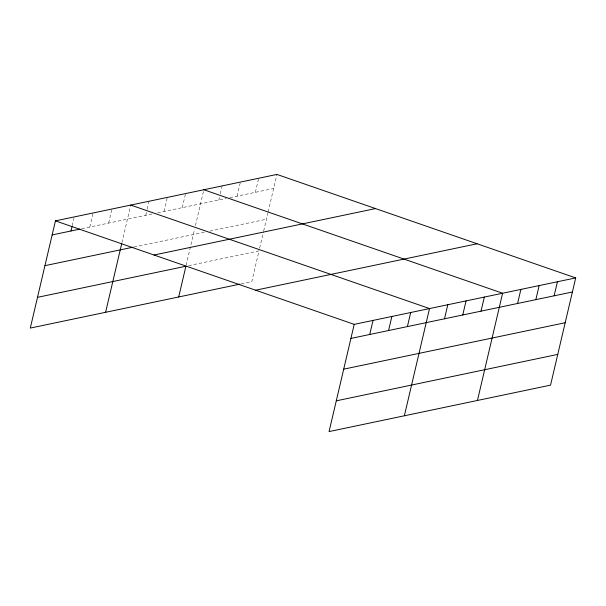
<?xml version="1.0" encoding="UTF-8"?>
<svg xmlns="http://www.w3.org/2000/svg" width="606" height="606" viewBox="0 0 606 606"><rect width="100%" height="100%" fill="white"/><g stroke="black" fill="none" stroke-linecap="round" stroke-linejoin="round"><path stroke-width="0.45" stroke-dasharray="3.03 2.27" d="M72.212 225.712L74.068 217.796M89.802 227.038L93.097 212.971M108.626 223.091L111.928 209.025M121.942 242.65L130.752 205.078M145.728 215.312L146.963 210.04M147.167 209.161L149.023 201.245M163.999 211.479L167.301 197.412M182.27 207.653L185.572 193.579M186.118 265.322L194.609 229.136M195.458 225.515L203.843 189.754M218.819 199.988L219.433 197.351M220.258 193.837L222.114 185.921M237.09 196.155L240.393 182.088M255.361 192.329L258.664 178.255M259.633 248.187L263.459 231.901M263.671 231L267.913 212.903M268.125 212.002L276.934 174.422M81.734 228.735L152.121 213.971M157.605 212.82L226.129 198.457M229.78 197.692L273.639 188.496M133.949 247.013L204.298 232.257M209.782 231.113L266.428 219.236M188.648 265.655L258.997 250.899L251.785 281.638L240.824 283.941"/><path stroke-width="0.91" d="M575.7 277.919L354.215 324.361L329.066 431.578L550.551 385.136L575.7 277.919L276.934 174.422L55.449 220.864L30.3 328.081L239.908 284.131M70.97 230.984L72.008 226.591M105.603 312.295L121.73 243.551M178.694 296.963L185.906 266.231L37.511 297.341M369.736 334.482L373.038 320.415M388.567 330.535L391.862 316.461M407.391 326.589L410.694 312.514M404.369 415.784L429.518 308.568L130.752 205.078M444.493 318.809L447.789 304.735M462.764 314.976L466.059 300.909M481.035 311.143L484.338 297.076M477.46 400.46L502.609 293.243L203.843 189.754M517.585 303.485L520.88 289.41M535.855 299.652L539.151 285.577M554.126 295.819L557.429 281.752M52.146 234.931L79.939 229.106M44.935 265.67L133.032 247.203M154.038 255.02L375.531 208.578M255.618 290.206L477.111 243.763M350.912 338.428L572.397 291.986M343.7 369.168L565.193 322.725M336.277 400.839L557.762 354.396M55.449 220.864L354.215 324.361"/></g></svg>
